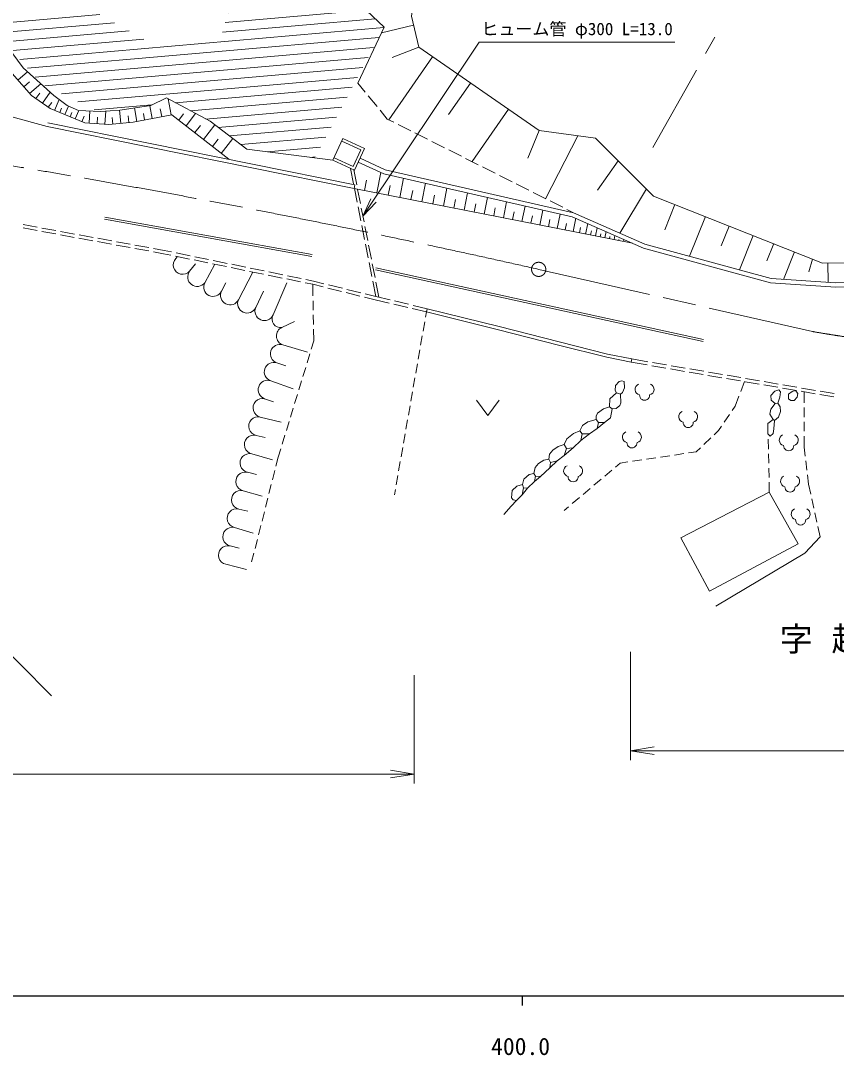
# Model space of a CAD drawing. Units: millimetres, scale not verified. Extents: x 40000 to 680000, y 20000 to 380000.
# Drawn here: x 414987 to 501226, y 198715 to 308171 of the extents above; entities that cross this region are included whole.
import ezdxf
from ezdxf.enums import TextEntityAlignment as Align

# ---------------------------------------------------------------- set-up
doc = ezdxf.new("R2010")
doc.units = ezdxf.units.MM
doc.header["$LTSCALE"] = 1000
doc.linetypes.add('CHAIN', pattern=[18.5, 12, -1.5, 3.5, -1.5])
for name, color, linetype, lineweight in [('M-BMK', 2, 'CHAIN', 13), ('M-BMK-HTXT', 7, 'Continuous', 13), ('M-STR-HTXT', 7, 'Continuous', 13), ('M-TTL-BAND', 7, 'Continuous', 25), ('M-WORK', 1, 'Continuous', 13)]:
    doc.layers.add(name, color=color, linetype=linetype, lineweight=lineweight)
doc.styles.add('ＭＳ ゴシック', font='')
doc.styles.get('ＭＳ ゴシック').set_extended_font_data('MS Gothic')

# ---------------------------------------------------------------- blocks, each defined once
blk = doc.blocks.new('open_arrow')
at = {"color": 0, "linetype": 'Continuous', "lineweight": -2}
blk.add_lwpolyline([(7.5, 1.25), (0, 0), (7.5, -1.25)], dxfattribs=at)

msp = doc.modelspace()

# ---------------------------------------------------------------- hatches: boundary and pattern name
at = {"layer": 'M-WORK'}
h = msp.add_hatch(dxfattribs=at)
h.set_pattern_fill('USER', color=256, style=0, pattern_type=2)
h.set_pattern_definition([(5, (383615, 316391), (-87.156, 996.195), [])])
h.paths.add_polyline_path([(373128, 322410), (387257, 323040), (413062, 314597), (428894, 305731), (436124, 306312), (440191, 319992), (453418, 307478), (446085, 293651), (438881, 294593), (437425, 295696), (435006, 297527), (430393, 299998), (428637, 299168), (423069, 298591), (417115, 301503), (412148, 307286), (410266, 310375), (405041, 313647), (397231, 315230), (390581, 316549), (381768, 313383), (376338, 308799)])

# ---------------------------------------------------------------- linework, layer by layer
at = {"layer": 'M-BMK'}
msp.add_line((469757, 281863), (498708, 275286), dxfattribs=at)
msp.add_circle((469757, 281863), 750, dxfattribs=at)
for centre, radius, start, end in [((248933, -693451), 1000000, 77.24253, 82.96335), ((524396, 423070), 150000, 260.13908, 284.91213)]:
    msp.add_arc(centre, radius, start, end, dxfattribs=at)
at = {"layer": 'M-BMK-HTXT'}
for p, q in [((487409, 304693), (488387, 306437)), ((481839, 294770), (486430, 302948))]:
    msp.add_line(p, q, dxfattribs=at)
at = {"layer": 'M-STR-HTXT'}
for p, q in [((479464, 241415), (479464, 229942)), ((456599, 238921), (456599, 227472)), ((479464, 230942), (571248, 230942)), ((335843, 228472), (456599, 228472))]:
    msp.add_line(p, q, dxfattribs=at)
msp.add_lwpolyline([(451171, 287489), (463462, 305899), (484162, 305899)], dxfattribs=at)
at = {"layer": 'M-TTL-BAND'}
for p, q in [((40000, 205000), (579000, 205000)), ((468000, 205000), (468000, 204000))]:
    msp.add_line(p, q, dxfattribs=at)
at = {"layer": 'M-WORK'}
for p, q in [((456525, 307691), (453143, 306893)), ((458546, 304355), (453913, 297683)), ((457070, 305380), (454250, 304290)), ((414686, 301882), (415705, 302777)), ((415310, 301173), (415901, 301692)), ((415933, 300464), (417115, 301503)), ((450627, 301547), (451393, 300620)), ((462550, 301576), (460233, 298239)), ((416589, 299924), (416994, 300510)), ((417293, 299438), (418102, 300611)), ((451711, 300234), (452667, 299078)), ((417908, 299013), (418263, 299526)), ((418576, 298683), (419055, 299835)), ((419119, 298457), (419307, 298910)), ((419662, 298231), (420038, 299136)), ((427284, 297523), (427016, 298937)), ((428892, 297829), (428637, 299168)), ((429900, 298020), (429740, 298861)), ((430908, 298212), (430589, 299893)), ((420203, 298007), (420390, 298457)), ((420744, 297782), (421118, 298683)), ((421465, 297482), (421715, 298083)), ((422221, 297327), (422305, 298627)), ((423058, 297273), (423103, 297971)), ((423895, 297219), (423985, 298614)), ((424733, 297235), (424665, 297933)), ((425571, 297317), (425435, 298713)), ((426431, 297401), (426361, 298117)), ((428088, 297676), (427961, 298346)), ((431697, 297658), (432203, 298304)), ((432471, 297050), (433485, 298342)), ((452985, 298692), (453751, 297764)), ((453751, 297764), (454438, 297419)), ((466553, 298796), (462707, 293257)), ((417769, 296990), (450252, 290418)), ((417848, 297382), (450331, 290810)), ((433392, 296328), (433994, 297095)), ((434313, 295605), (435518, 297140)), ((454885, 297194), (456224, 296520)), ((435254, 294867), (435869, 295651)), ((436194, 294129), (437425, 295696)), ((448003, 293400), (449055, 295704)), ((449055, 295704), (451346, 294657)), ((456671, 296295), (458011, 295621)), ((469806, 296538), (468623, 293615)), ((473902, 295990), (470494, 289338)), ((451346, 294657), (450293, 292353)), ((458457, 295396), (459797, 294721)), ((460244, 294497), (461584, 293822)), ((450293, 292353), (448003, 293400)), ((462030, 293597), (463370, 292923)), ((478155, 293357), (475964, 290238)), ((450190, 290917), (449868, 292547)), ((450518, 290802), (450204, 292394)), ((463817, 292698), (465157, 292024)), ((451331, 290206), (451545, 291291)), ((452633, 289950), (453060, 292120)), ((455068, 289470), (455468, 291500)), ((465603, 291799), (466943, 291125)), ((450252, 290418), (450331, 290810)), ((450252, 290418), (479694, 284624)), ((450577, 288955), (450287, 290426)), ((450905, 288840), (450615, 290312)), ((453851, 289710), (454051, 290725)), ((456243, 289239), (456436, 290218)), ((457418, 289008), (457804, 290966)), ((459686, 288561), (460058, 290451)), ((467390, 290900), (468730, 290226)), ((481157, 290368), (478345, 285706)), ((458552, 288785), (458738, 289729)), ((460780, 288346), (460959, 289258)), ((461874, 288131), (462233, 289954)), ((463986, 287715), (464332, 289475)), ((466023, 287314), (466357, 289012)), ((469176, 290001), (470516, 289326)), ((470963, 289102), (472303, 288427)), ((450964, 286993), (450673, 288464)), ((451292, 286878), (451002, 288349)), ((462930, 287923), (463103, 288803)), ((465004, 287515), (465172, 288364)), ((467006, 287121), (467168, 287940)), ((467990, 286927), (468312, 288566)), ((469887, 286554), (470198, 288135)), ((472749, 288202), (473436, 287857)), ((484152, 288729), (483085, 286037)), ((423862, 287182), (445765, 283228)), ((423898, 287379), (445800, 283425)), ((468938, 286740), (469094, 287531)), ((470802, 286374), (470953, 287136)), ((471718, 286193), (472018, 287719)), ((473397, 285863), (473672, 287262)), ((487382, 287449), (485717, 283249)), ((415248, 286243), (416723, 285972)), ((415264, 286596), (416740, 286325)), ((417215, 285882), (418690, 285611)), ((417231, 286235), (418707, 285964)), ((419199, 285874), (420674, 285603)), ((451351, 285030), (451060, 286502)), ((451679, 284916), (451389, 286387)), ((472557, 286028), (472695, 286728)), ((474060, 285732), (474168, 286285)), ((474722, 285602), (474940, 286707)), ((475246, 285499), (475332, 285935)), ((475769, 285396), (475941, 286268)), ((476750, 285203), (476879, 285857)), ((489902, 286450), (489070, 284349)), ((419182, 285521), (420657, 285251)), ((421149, 285160), (422624, 284890)), ((421166, 285513), (422641, 285243)), ((423116, 284800), (424592, 284529)), ((423133, 285152), (424608, 284882)), ((425100, 284791), (426576, 284521)), ((476260, 285299), (476324, 285627)), ((477241, 285106), (477284, 285324)), ((477731, 285010), (477817, 285446)), ((478222, 284913), (478243, 285022)), ((478712, 284817), (478755, 285035)), ((492423, 285450), (490977, 281804)), ((425083, 284439), (426559, 284168)), ((427051, 284078), (428526, 283807)), ((427067, 284431), (428543, 284160)), ((429018, 283717), (430079, 283522)), ((429035, 284070), (430145, 283866)), ((430079, 283522), (430867, 283361)), ((430145, 283866), (430939, 283703)), ((431429, 283603), (432898, 283301)), ((451738, 283068), (451447, 284540)), ((452066, 282953), (451776, 284425)), ((494610, 284583), (493887, 282760)), ((496798, 283716), (495640, 280795)), ((431356, 283260), (432826, 282959)), ((431385, 283023), (431565, 283217)), ((432850, 281662), (433455, 282459)), ((433316, 282858), (434785, 282557)), ((433388, 283201), (434857, 282899)), ((434443, 280453), (435503, 282410)), ((435275, 282456), (436744, 282155)), ((435347, 282799), (436816, 282498)), ((437306, 282397), (438776, 282096)), ((452124, 281106), (451834, 282578)), ((452453, 280991), (452163, 282463)), ((498712, 282957), (498318, 281597)), ((500343, 282539), (500355, 280487)), ((437234, 282055), (438704, 281753)), ((438016, 278654), (439536, 281582)), ((439193, 281653), (440663, 281351)), ((439265, 281995), (440735, 281694)), ((441225, 281593), (442694, 281292)), ((452513, 281815), (487135, 274235)), ((452555, 282010), (487178, 274431)), ((436229, 279553), (436679, 280446)), ((441153, 281251), (442622, 280949)), ((441681, 277053), (443131, 280423)), ((443112, 280849), (444581, 280548)), ((443184, 281192), (444653, 280890)), ((445071, 280447), (445859, 280286)), ((445143, 280790), (445936, 280627)), ((445859, 280286), (446975, 280008)), ((445884, 279045), (445859, 280286)), ((445936, 280627), (447056, 280349)), ((447541, 280228), (448997, 279866)), ((452543, 278985), (452221, 280615)), ((452863, 278909), (452550, 280501)), ((439839, 277831), (440645, 279555)), ((447460, 279888), (448916, 279526)), ((449401, 279405), (450857, 279043)), ((449482, 279746), (450938, 279384)), ((451423, 279263), (452543, 278985)), ((445915, 277545), (445895, 278545)), ((451342, 278923), (452458, 278645)), ((452458, 278645), (453958, 278291)), ((452543, 278985), (454041, 278631)), ((454445, 278176), (455905, 277830)), ((454527, 278516), (455987, 278170)), ((456474, 278055), (457972, 277701)), ((445946, 276045), (445926, 277045)), ((456391, 277715), (457891, 277360)), ((457888, 277361), (457788, 276791)), ((457972, 277701), (457891, 277360)), ((442615, 275722), (443941, 276337)), ((457702, 276299), (457530, 275313)), ((445982, 274305), (445956, 275546)), ((457444, 274821), (457272, 273836)), ((442707, 273865), (445312, 273105)), ((445708, 273408), (445982, 274305)), ((445269, 271973), (445562, 272930)), ((457186, 273343), (457013, 272358)), ((442065, 271971), (443012, 271649)), ((444831, 270539), (445123, 271495)), ((456927, 271866), (456755, 270881)), ((479593, 272389), (479524, 272046)), ((479534, 272044), (481243, 271750)), ((479593, 272389), (481293, 272097)), ((481736, 271666), (483214, 271412)), ((481786, 272012), (483264, 271759)), ((483757, 271674), (485235, 271421)), ((456669, 270388), (456497, 269403)), ((483707, 271328), (485185, 271074)), ((485678, 270990), (487157, 270736)), ((485728, 271336), (487207, 271082)), ((487649, 270651), (489128, 270398)), ((487699, 270998), (489178, 270744)), ((489671, 270660), (491149, 270406)), ((441423, 270077), (443811, 269211)), ((444392, 269104), (444684, 270061)), ((489621, 270313), (491099, 270060)), ((491115, 268926), (491524, 269987)), ((491592, 269975), (493070, 269721)), ((491642, 270322), (493120, 270068)), ((493563, 269637), (495041, 269383)), ((493613, 269983), (495091, 269730)), ((495534, 269299), (497013, 269045)), ((495584, 269645), (497063, 269392)), ((497555, 269307), (499034, 269053)), ((440780, 268182), (441727, 267861)), ((443954, 267670), (444246, 268626)), ((456411, 268911), (456239, 267925)), ((490525, 267399), (490934, 268460)), ((497505, 268960), (498984, 268707)), ((497819, 267733), (497814, 268907)), ((499477, 268622), (500955, 268369)), ((499527, 268969), (501005, 268715)), ((443515, 266235), (443807, 267192)), ((456153, 267433), (455981, 266448)), ((463172, 268011), (464372, 266411)), ((464372, 266411), (465572, 268011)), ((490204, 266928), (490525, 267399)), ((497826, 266233), (497821, 267233)), ((440324, 266235), (442534, 265685)), ((489360, 265688), (489923, 266515)), ((443076, 264801), (443369, 265757)), ((455894, 265955), (455722, 264970)), ((475947, 265020), (476732, 265660)), ((488758, 264804), (489079, 265275)), ((497832, 264733), (497828, 265733)), ((439868, 264288), (440841, 264060)), ((442638, 263367), (442930, 264323)), ((455636, 264478), (455464, 263493)), ((474210, 263748), (475120, 264450)), ((487228, 263336), (487950, 264028)), ((488310, 264374), (488758, 264804)), ((494059, 262844), (494040, 263888)), ((497840, 263059), (497834, 264233)), ((442218, 261991), (442492, 262888)), ((455378, 263000), (455206, 262015)), ((472441, 262187), (473390, 262991)), ((486420, 262560), (486868, 262989)), ((497950, 262100), (497840, 263059)), ((439411, 262341), (441619, 261710)), ((441980, 261054), (442218, 261991)), ((479678, 261557), (480667, 261704)), ((481161, 261778), (482151, 261925)), ((482645, 261999), (483634, 262146)), ((484129, 262219), (485118, 262366)), ((485612, 262440), (486420, 262560)), ((494087, 261344), (494069, 262344)), ((498122, 260610), (498007, 261603)), ((441610, 259600), (441856, 260569)), ((455120, 261523), (454948, 260537)), ((470923, 260869), (471712, 261593)), ((476745, 259984), (477508, 260630)), ((477890, 260953), (478375, 261364)), ((478375, 261364), (479183, 261484)), ((494115, 259845), (494097, 260844)), ((438955, 260394), (439928, 260165)), ((454862, 260045), (454689, 259060)), ((469314, 259431), (469943, 259952)), ((475599, 259016), (476363, 259661)), ((498289, 259154), (498179, 260113)), ((438498, 258446), (440529, 257875)), ((441241, 258146), (441487, 259116)), ((454603, 258567), (454504, 257997)), ((468021, 258020), (468577, 258708)), ((474454, 258047), (475218, 258693)), ((494144, 258301), (494124, 259345)), ((498529, 258064), (498289, 259154)), ((440872, 256693), (441118, 257662)), ((473309, 257078), (474072, 257724)), ((498850, 256599), (498636, 257576)), ((438042, 256499), (439016, 256271)), ((440503, 255239), (440749, 256208)), ((472441, 256344), (472927, 256755)), ((499172, 255134), (498958, 256111)), ((437586, 254552), (439579, 253970)), ((440133, 253785), (440380, 254754)), ((499519, 253556), (499280, 254646)), ((439764, 252331), (440010, 253300)), ((437129, 252605), (438103, 252376)), ((439403, 250909), (439641, 251846)), ((436673, 250657), (438875, 250100))]:
    msp.add_line(p, q, dxfattribs=at)
for points in [[(475728, 332535), (457727, 317266), (456296, 308664), (457070, 305380), (469806, 296538), (475763, 295740), (481908, 289619), (499775, 282536), (548025, 282819)], [(437408, 322625), (453418, 307478), (450627, 301547)], [(377038, 306199), (378367, 307309), (380087, 309342), (381760, 310468), (383730, 311469), (387905, 313111), (390516, 313830), (392439, 313892), (394394, 313595), (398021, 313095), (400539, 313064), (402415, 312657), (405058, 311547), (407513, 309936), (410202, 307497), (412032, 305371), (414080, 302572), (416128, 300242), (418098, 298882), (421765, 297357), (424298, 297193), (426863, 297443), (430975, 298225), (436981, 293511)], [(448003, 293400), (438881, 294593), (435006, 297527), (430393, 299998), (428751, 299185), (425467, 298716), (423419, 298575), (421089, 298684), (419896, 299198), (418478, 300271), (415236, 303201), (412439, 306945)], [(391389, 302980), (398665, 302201), (417769, 296990)], [(448931, 295431), (450948, 294509), (450145, 292751), (448127, 293673)], [(450868, 293611), (453515, 292407), (473436, 287857), (480992, 284546), (494345, 280879), (501171, 280434), (513109, 280674), (548025, 282819)], [(450681, 293202), (453370, 291979), (473294, 287428), (480841, 284121), (494270, 280433), (501160, 279983), (513127, 280224), (548052, 282370)], [(457888, 277361), (465505, 275474), (471837, 273855), (476959, 272563), (479524, 272046)], [(457972, 277701), (465591, 275813), (471923, 274195), (477036, 272905), (479593, 272389)], [(477976, 268801), (477844, 269044), (477879, 269586), (478282, 270010), (478553, 270065), (478810, 269982), (478824, 269315), (478609, 268835), (478407, 268662)], [(477253, 267307), (477274, 268168), (477976, 268801), (478407, 268662), (478428, 267758), (478324, 267452), (477955, 267154), (477538, 267119)], [(494763, 267659), (494334, 268036), (494299, 268530), (494744, 268988), (495161, 269106), (495328, 268891), (495265, 268335), (495045, 267690)], [(476072, 265660), (476732, 265660), (477365, 266146), (477538, 267119), (477253, 267307), (476607, 267112), (475975, 266653), (475836, 266334), (475822, 265993)], [(494565, 265979), (494200, 266533), (494310, 267081), (494763, 267659), (495045, 267690), (495295, 267331), (495342, 266815), (495112, 266236), (494911, 266056), (494704, 265875)], [(474126, 264763), (474376, 265361), (474960, 265743), (475822, 265993), (476072, 265660), (475947, 265020), (475120, 264450), (474369, 264471)], [(472462, 263324), (472743, 263922), (473431, 264492), (474126, 264763), (474369, 264471), (474210, 263748), (473390, 262991), (472702, 262896)], [(471006, 261443), (471712, 261593), (472441, 262187), (472702, 262896), (472462, 263324), (471806, 263115), (471263, 262740), (470888, 262302), (470839, 261766)], [(469404, 259987), (469943, 259952), (470923, 260869), (471006, 261443), (470839, 261766), (470297, 261682), (469755, 261338), (469380, 260901), (469251, 260258)], [(468056, 259111), (468188, 259653), (468751, 260167), (469251, 260258), (469404, 259987), (469314, 259431), (468577, 258708), (468153, 258764)], [(466071, 255919), (466842, 256816), (467417, 257416)], [(488480, 246239), (497893, 251821), (499519, 253556)], [(394500, 242500), (396000, 242500), (396000, 243000), (397500, 243000), (397500, 242500), (410000, 242500), (410000, 243500), (411500, 243500), (418250, 236750)]]:
    msp.add_lwpolyline(points, dxfattribs=at)
for points in [[(496910, 269063), (497173, 268719), (497082, 268336), (496776, 267975), (496415, 267989), (496172, 268177), (496158, 268649), (496547, 268934)], [(494239, 264221), (494002, 264478), (494002, 265548), (494565, 265979), (494704, 265875), (494635, 264978), (494537, 264513)], [(468056, 259111), (468153, 258764), (468021, 258020), (467417, 257416), (467069, 257478), (466882, 257693), (466951, 258472), (467445, 258924)], [(494144, 258301), (484788, 253469), (487802, 247817), (497195, 252818)]]:
    msp.add_lwpolyline(points, close=True, dxfattribs=at)
for centre, radius, start, end in [((432117, 282342), 1000, 137.11342, 317.11342), ((433647, 281057), 1000, 142.80694, 322.80694), ((435336, 280003), 1000, 153.26716, 333.26716), ((437123, 279103), 1000, 153.26716, 333.26716), ((438927, 278242), 1000, 155.72556, 335.72556), ((440760, 277442), 1000, 157.10945, 337.10945), ((442460, 276607), 898, 150.14408, 279.95453), ((443028, 274812), 1000, 114.40919, 251.26664), ((442386, 272918), 1000, 71.26664, 251.26664), ((441744, 271024), 1000, 71.26664, 251.26664), ((441101, 269130), 1000, 71.26664, 251.26664), ((480557, 269161), 599, 113.44836, 257.2818), ((481360, 269161), 599, 282.7182, 66.55164), ((440552, 267209), 1000, 76.80939, 256.80939), ((480959, 268545), 534, 176.52859, 3.47141), ((440096, 265262), 1000, 76.80939, 256.80939), ((485166, 266276), 599, 113.44836, 257.2818), ((485969, 266276), 599, 282.7182, 66.55164), ((485568, 265660), 534, 176.52859, 3.47141), ((439639, 263314), 1000, 76.80939, 256.80939), ((479221, 264130), 599, 113.44836, 257.2818), ((480024, 264130), 599, 282.7182, 66.55164), ((495791, 263814), 599, 113.44836, 257.2818), ((496594, 263814), 599, 282.7182, 66.55164), ((479622, 263514), 534, 176.52859, 3.47141), ((496193, 263197), 534, 176.52859, 3.47141), ((439183, 261367), 1000, 76.80939, 256.80939), ((472993, 260542), 599, 113.44836, 257.2818), ((473796, 260542), 599, 282.7182, 66.55164), ((438727, 259420), 1000, 76.80939, 256.80939), ((473395, 259925), 534, 176.52859, 3.47141), ((495932, 259451), 599, 113.44836, 257.2818), ((496735, 259451), 599, 282.7182, 66.55164), ((438270, 257473), 1000, 76.80939, 256.80939), ((496333, 258835), 534, 176.52859, 3.47141), ((437814, 255525), 1000, 76.80939, 256.80939), ((497058, 255968), 599, 113.44836, 257.2818), ((497861, 255968), 599, 282.7182, 66.55164), ((497459, 255352), 534, 176.52859, 3.47141), ((437357, 253578), 1000, 76.80939, 256.80939), ((436901, 251631), 1000, 76.80939, 256.80939)]:
    msp.add_arc(centre, radius, start, end, dxfattribs=at)

# ---------------------------------------------------------------- block references
at = {"layer": 'M-STR-HTXT'}
for p, xscale, yscale, rotation in [((451171, 287489), 267, 267, 56.3), ((456599, 228472), 333, 333, 180)]:
    msp.add_blockref('open_arrow', p, dxfattribs=dict(at, xscale=xscale, yscale=yscale, rotation=rotation))
at = {"layer": 'M-STR-HTXT', "xscale": 333, "yscale": 333}
msp.add_blockref('open_arrow', (479464, 230942), dxfattribs=at)

# ---------------------------------------------------------------- texts
at = {"layer": 'M-BMK-HTXT', "insert": (503484, 242609), "char_height": 2566, "attachment_point": 5, "style": 'ＭＳ ゴシック'}
msp.add_mtext('\\T1.57;字越藤', dxfattribs=at)
at = {"layer": 'M-STR-HTXT', "style": 'ＭＳ ゴシック'}
msp.add_text('ヒューム管 φ300 L=13.0', height=1320, dxfattribs=at).set_placement((473812, 307299), align=Align.MIDDLE_CENTER)
at = {"layer": 'M-TTL-BAND', "style": 'ＭＳ ゴシック'}
msp.add_text('400.0', height=1833, dxfattribs=at).set_placement((467844, 198195), align=Align.BOTTOM_CENTER)

doc.saveas('drawing.dxf')
